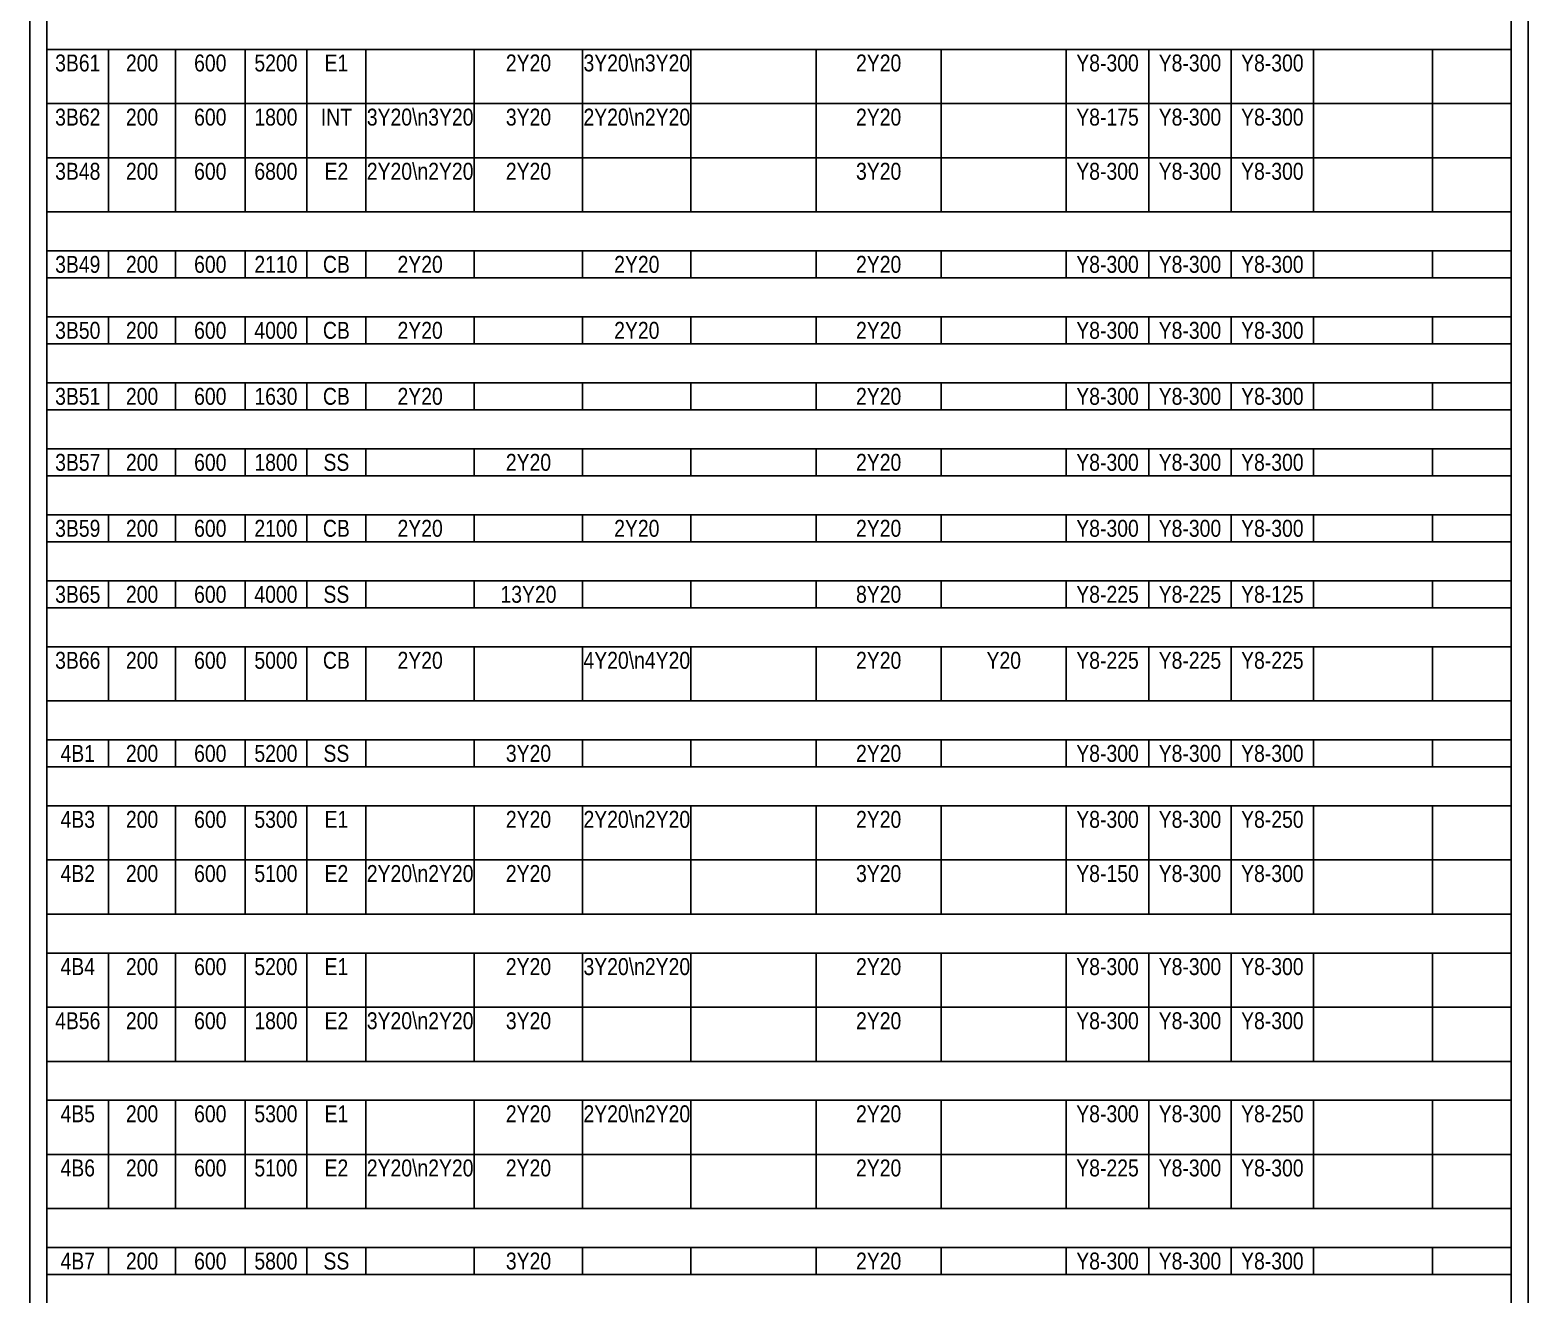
# Model space of a CAD drawing. Extents: x 0 to 206258, y -403073 to 0.
# Drawn here: x 123513 to 132369, y -234500 to -227030 of the extents above; entities that cross this region are included whole.
import ezdxf
from ezdxf.enums import TextEntityAlignment as Align

# ---------------------------------------------------------------- set-up
doc = ezdxf.new("R2010")
doc.units = 0
doc.header["$LTSCALE"] = 1000
for name, color, linetype, true_color in [('Quantity Table Line', 171, 'Continuous', 0xaaaaff), ('Quantity Table Line 2', 171, 'Continuous', 0xaaaaff), ('Quantity Table Text', 8, 'Continuous', 0x414141)]:
    doc.layers.add(name, color=color, linetype=linetype, true_color=true_color)
doc.styles.add('Quantity Table Text', font='ARIALN.TTF', dxfattribs={"height": 100})

msp = doc.modelspace()

# ---------------------------------------------------------------- linework, layer by layer
at = {"layer": 'Quantity Table Line', "transparency": 33554687}
msp.add_lwpolyline([(123513.032, -248555.174), (132369.275, -248555.174), (132369.275, -179854.284), (123513.032, -179854.284), (123513.032, -248555.174)], dxfattribs=at)
at = {"layer": 'Quantity Table Line 2', "transparency": 33554687}
for points in [[(123613.032, -227145.174), (123613.032, -226915.174), (132269.275, -226915.174), (132269.275, -227145.174)], [(123613.032, -227465.174), (123613.032, -227145.174), (123978.179, -227145.174), (123978.179, -227465.174)], [(123978.179, -227465.174), (123978.179, -227145.174), (124373.665, -227145.174), (124373.665, -227465.174)], [(124373.665, -227465.174), (124373.665, -227145.174), (124784.516, -227145.174), (124784.516, -227465.174)], [(124784.516, -227465.174), (124784.516, -227145.174), (125149.663, -227145.174), (125149.663, -227465.174)], [(125149.663, -227465.174), (125149.663, -227145.174), (125499.446, -227145.174), (125499.446, -227465.174)], [(125499.446, -227465.174), (125499.446, -227145.174), (126139.898, -227145.174), (126139.898, -227465.174)], [(126139.898, -227465.174), (126139.898, -227145.174), (126780.349, -227145.174), (126780.349, -227465.174)], [(126780.349, -227465.174), (126780.349, -227145.174), (127420.8, -227145.174), (127420.8, -227465.174)], [(127420.8, -227465.174), (127420.8, -227145.174), (128160.437, -227145.174), (128160.437, -227465.174)], [(128160.437, -227465.174), (128160.437, -227145.174), (128900.075, -227145.174), (128900.075, -227465.174)], [(128900.075, -227465.174), (128900.075, -227145.174), (129639.712, -227145.174), (129639.712, -227465.174)], [(129639.712, -227465.174), (129639.712, -227145.174), (130126.93, -227145.174), (130126.93, -227465.174)], [(130126.93, -227465.174), (130126.93, -227145.174), (130614.148, -227145.174), (130614.148, -227465.174)], [(130614.148, -227465.174), (130614.148, -227145.174), (131101.366, -227145.174), (131101.366, -227465.174)], [(131101.366, -227465.174), (131101.366, -227145.174), (131805.17, -227145.174), (131805.17, -227465.174)], [(131805.17, -227465.174), (131805.17, -227145.174), (132269.275, -227145.174), (132269.275, -227465.174)], [(123613.032, -227785.174), (123613.032, -227465.174), (123978.179, -227465.174), (123978.179, -227785.174)], [(123978.179, -227785.174), (123978.179, -227465.174), (124373.665, -227465.174), (124373.665, -227785.174)], [(124373.665, -227785.174), (124373.665, -227465.174), (124784.516, -227465.174), (124784.516, -227785.174)], [(124784.516, -227785.174), (124784.516, -227465.174), (125149.663, -227465.174), (125149.663, -227785.174)], [(125149.663, -227785.174), (125149.663, -227465.174), (125499.446, -227465.174), (125499.446, -227785.174)], [(125499.446, -227785.174), (125499.446, -227465.174), (126139.898, -227465.174), (126139.898, -227785.174)], [(126139.898, -227785.174), (126139.898, -227465.174), (126780.349, -227465.174), (126780.349, -227785.174)], [(126780.349, -227785.174), (126780.349, -227465.174), (127420.8, -227465.174), (127420.8, -227785.174)], [(127420.8, -227785.174), (127420.8, -227465.174), (128160.437, -227465.174), (128160.437, -227785.174)], [(128160.437, -227785.174), (128160.437, -227465.174), (128900.075, -227465.174), (128900.075, -227785.174)], [(128900.075, -227785.174), (128900.075, -227465.174), (129639.712, -227465.174), (129639.712, -227785.174)], [(129639.712, -227785.174), (129639.712, -227465.174), (130126.93, -227465.174), (130126.93, -227785.174)], [(130126.93, -227785.174), (130126.93, -227465.174), (130614.148, -227465.174), (130614.148, -227785.174)], [(130614.148, -227785.174), (130614.148, -227465.174), (131101.366, -227465.174), (131101.366, -227785.174)], [(131101.366, -227785.174), (131101.366, -227465.174), (131805.17, -227465.174), (131805.17, -227785.174)], [(131805.17, -227785.174), (131805.17, -227465.174), (132269.275, -227465.174), (132269.275, -227785.174)], [(123613.032, -228105.174), (123613.032, -227785.174), (123978.179, -227785.174), (123978.179, -228105.174)], [(123978.179, -228105.174), (123978.179, -227785.174), (124373.665, -227785.174), (124373.665, -228105.174)], [(124373.665, -228105.174), (124373.665, -227785.174), (124784.516, -227785.174), (124784.516, -228105.174)], [(124784.516, -228105.174), (124784.516, -227785.174), (125149.663, -227785.174), (125149.663, -228105.174)], [(125149.663, -228105.174), (125149.663, -227785.174), (125499.446, -227785.174), (125499.446, -228105.174)], [(125499.446, -228105.174), (125499.446, -227785.174), (126139.898, -227785.174), (126139.898, -228105.174)], [(126139.898, -228105.174), (126139.898, -227785.174), (126780.349, -227785.174), (126780.349, -228105.174)], [(126780.349, -228105.174), (126780.349, -227785.174), (127420.8, -227785.174), (127420.8, -228105.174)], [(127420.8, -228105.174), (127420.8, -227785.174), (128160.437, -227785.174), (128160.437, -228105.174)], [(128160.437, -228105.174), (128160.437, -227785.174), (128900.075, -227785.174), (128900.075, -228105.174)], [(128900.075, -228105.174), (128900.075, -227785.174), (129639.712, -227785.174), (129639.712, -228105.174)], [(129639.712, -228105.174), (129639.712, -227785.174), (130126.93, -227785.174), (130126.93, -228105.174)], [(130126.93, -228105.174), (130126.93, -227785.174), (130614.148, -227785.174), (130614.148, -228105.174)], [(130614.148, -228105.174), (130614.148, -227785.174), (131101.366, -227785.174), (131101.366, -228105.174)], [(131101.366, -228105.174), (131101.366, -227785.174), (131805.17, -227785.174), (131805.17, -228105.174)], [(131805.17, -228105.174), (131805.17, -227785.174), (132269.275, -227785.174), (132269.275, -228105.174)], [(123613.032, -228335.174), (123613.032, -228105.174), (132269.275, -228105.174), (132269.275, -228335.174)], [(123613.032, -228495.174), (123613.032, -228335.174), (123978.179, -228335.174), (123978.179, -228495.174)], [(123978.179, -228495.174), (123978.179, -228335.174), (124373.665, -228335.174), (124373.665, -228495.174)], [(124373.665, -228495.174), (124373.665, -228335.174), (124784.516, -228335.174), (124784.516, -228495.174)], [(124784.516, -228495.174), (124784.516, -228335.174), (125149.663, -228335.174), (125149.663, -228495.174)], [(125149.663, -228495.174), (125149.663, -228335.174), (125499.446, -228335.174), (125499.446, -228495.174)], [(125499.446, -228495.174), (125499.446, -228335.174), (126139.898, -228335.174), (126139.898, -228495.174)], [(126139.898, -228495.174), (126139.898, -228335.174), (126780.349, -228335.174), (126780.349, -228495.174)], [(126780.349, -228495.174), (126780.349, -228335.174), (127420.8, -228335.174), (127420.8, -228495.174)], [(127420.8, -228495.174), (127420.8, -228335.174), (128160.437, -228335.174), (128160.437, -228495.174)], [(128160.437, -228495.174), (128160.437, -228335.174), (128900.075, -228335.174), (128900.075, -228495.174)], [(128900.075, -228495.174), (128900.075, -228335.174), (129639.712, -228335.174), (129639.712, -228495.174)], [(129639.712, -228495.174), (129639.712, -228335.174), (130126.93, -228335.174), (130126.93, -228495.174)], [(130126.93, -228495.174), (130126.93, -228335.174), (130614.148, -228335.174), (130614.148, -228495.174)], [(130614.148, -228495.174), (130614.148, -228335.174), (131101.366, -228335.174), (131101.366, -228495.174)], [(131101.366, -228495.174), (131101.366, -228335.174), (131805.17, -228335.174), (131805.17, -228495.174)], [(131805.17, -228495.174), (131805.17, -228335.174), (132269.275, -228335.174), (132269.275, -228495.174)], [(123613.032, -228725.174), (123613.032, -228495.174), (132269.275, -228495.174), (132269.275, -228725.174)], [(123613.032, -228885.174), (123613.032, -228725.174), (123978.179, -228725.174), (123978.179, -228885.174)], [(123978.179, -228885.174), (123978.179, -228725.174), (124373.665, -228725.174), (124373.665, -228885.174)], [(124373.665, -228885.174), (124373.665, -228725.174), (124784.516, -228725.174), (124784.516, -228885.174)], [(124784.516, -228885.174), (124784.516, -228725.174), (125149.663, -228725.174), (125149.663, -228885.174)], [(125149.663, -228885.174), (125149.663, -228725.174), (125499.446, -228725.174), (125499.446, -228885.174)], [(125499.446, -228885.174), (125499.446, -228725.174), (126139.898, -228725.174), (126139.898, -228885.174)], [(126139.898, -228885.174), (126139.898, -228725.174), (126780.349, -228725.174), (126780.349, -228885.174)], [(126780.349, -228885.174), (126780.349, -228725.174), (127420.8, -228725.174), (127420.8, -228885.174)], [(127420.8, -228885.174), (127420.8, -228725.174), (128160.437, -228725.174), (128160.437, -228885.174)], [(128160.437, -228885.174), (128160.437, -228725.174), (128900.075, -228725.174), (128900.075, -228885.174)], [(128900.075, -228885.174), (128900.075, -228725.174), (129639.712, -228725.174), (129639.712, -228885.174)], [(129639.712, -228885.174), (129639.712, -228725.174), (130126.93, -228725.174), (130126.93, -228885.174)], [(130126.93, -228885.174), (130126.93, -228725.174), (130614.148, -228725.174), (130614.148, -228885.174)], [(130614.148, -228885.174), (130614.148, -228725.174), (131101.366, -228725.174), (131101.366, -228885.174)], [(131101.366, -228885.174), (131101.366, -228725.174), (131805.17, -228725.174), (131805.17, -228885.174)], [(131805.17, -228885.174), (131805.17, -228725.174), (132269.275, -228725.174), (132269.275, -228885.174)], [(123613.032, -229115.174), (123613.032, -228885.174), (132269.275, -228885.174), (132269.275, -229115.174)], [(123613.032, -229275.174), (123613.032, -229115.174), (123978.179, -229115.174), (123978.179, -229275.174)], [(123978.179, -229275.174), (123978.179, -229115.174), (124373.665, -229115.174), (124373.665, -229275.174)], [(124373.665, -229275.174), (124373.665, -229115.174), (124784.516, -229115.174), (124784.516, -229275.174)], [(124784.516, -229275.174), (124784.516, -229115.174), (125149.663, -229115.174), (125149.663, -229275.174)], [(125149.663, -229275.174), (125149.663, -229115.174), (125499.446, -229115.174), (125499.446, -229275.174)], [(125499.446, -229275.174), (125499.446, -229115.174), (126139.898, -229115.174), (126139.898, -229275.174)], [(126139.898, -229275.174), (126139.898, -229115.174), (126780.349, -229115.174), (126780.349, -229275.174)], [(126780.349, -229275.174), (126780.349, -229115.174), (127420.8, -229115.174), (127420.8, -229275.174)], [(127420.8, -229275.174), (127420.8, -229115.174), (128160.437, -229115.174), (128160.437, -229275.174)], [(128160.437, -229275.174), (128160.437, -229115.174), (128900.075, -229115.174), (128900.075, -229275.174)], [(128900.075, -229275.174), (128900.075, -229115.174), (129639.712, -229115.174), (129639.712, -229275.174)], [(129639.712, -229275.174), (129639.712, -229115.174), (130126.93, -229115.174), (130126.93, -229275.174)], [(130126.93, -229275.174), (130126.93, -229115.174), (130614.148, -229115.174), (130614.148, -229275.174)], [(130614.148, -229275.174), (130614.148, -229115.174), (131101.366, -229115.174), (131101.366, -229275.174)], [(131101.366, -229275.174), (131101.366, -229115.174), (131805.17, -229115.174), (131805.17, -229275.174)], [(131805.17, -229275.174), (131805.17, -229115.174), (132269.275, -229115.174), (132269.275, -229275.174)], [(123613.032, -229505.174), (123613.032, -229275.174), (132269.275, -229275.174), (132269.275, -229505.174)], [(123613.032, -229665.174), (123613.032, -229505.174), (123978.179, -229505.174), (123978.179, -229665.174)], [(123978.179, -229665.174), (123978.179, -229505.174), (124373.665, -229505.174), (124373.665, -229665.174)], [(124373.665, -229665.174), (124373.665, -229505.174), (124784.516, -229505.174), (124784.516, -229665.174)], [(124784.516, -229665.174), (124784.516, -229505.174), (125149.663, -229505.174), (125149.663, -229665.174)], [(125149.663, -229665.174), (125149.663, -229505.174), (125499.446, -229505.174), (125499.446, -229665.174)], [(125499.446, -229665.174), (125499.446, -229505.174), (126139.898, -229505.174), (126139.898, -229665.174)], [(126139.898, -229665.174), (126139.898, -229505.174), (126780.349, -229505.174), (126780.349, -229665.174)], [(126780.349, -229665.174), (126780.349, -229505.174), (127420.8, -229505.174), (127420.8, -229665.174)], [(127420.8, -229665.174), (127420.8, -229505.174), (128160.437, -229505.174), (128160.437, -229665.174)], [(128160.437, -229665.174), (128160.437, -229505.174), (128900.075, -229505.174), (128900.075, -229665.174)], [(128900.075, -229665.174), (128900.075, -229505.174), (129639.712, -229505.174), (129639.712, -229665.174)], [(129639.712, -229665.174), (129639.712, -229505.174), (130126.93, -229505.174), (130126.93, -229665.174)], [(130126.93, -229665.174), (130126.93, -229505.174), (130614.148, -229505.174), (130614.148, -229665.174)], [(130614.148, -229665.174), (130614.148, -229505.174), (131101.366, -229505.174), (131101.366, -229665.174)], [(131101.366, -229665.174), (131101.366, -229505.174), (131805.17, -229505.174), (131805.17, -229665.174)], [(131805.17, -229665.174), (131805.17, -229505.174), (132269.275, -229505.174), (132269.275, -229665.174)], [(123613.032, -229895.174), (123613.032, -229665.174), (132269.275, -229665.174), (132269.275, -229895.174)], [(123613.032, -230055.174), (123613.032, -229895.174), (123978.179, -229895.174), (123978.179, -230055.174)], [(123978.179, -230055.174), (123978.179, -229895.174), (124373.665, -229895.174), (124373.665, -230055.174)], [(124373.665, -230055.174), (124373.665, -229895.174), (124784.516, -229895.174), (124784.516, -230055.174)], [(124784.516, -230055.174), (124784.516, -229895.174), (125149.663, -229895.174), (125149.663, -230055.174)], [(125149.663, -230055.174), (125149.663, -229895.174), (125499.446, -229895.174), (125499.446, -230055.174)], [(125499.446, -230055.174), (125499.446, -229895.174), (126139.898, -229895.174), (126139.898, -230055.174)], [(126139.898, -230055.174), (126139.898, -229895.174), (126780.349, -229895.174), (126780.349, -230055.174)], [(126780.349, -230055.174), (126780.349, -229895.174), (127420.8, -229895.174), (127420.8, -230055.174)], [(127420.8, -230055.174), (127420.8, -229895.174), (128160.437, -229895.174), (128160.437, -230055.174)], [(128160.437, -230055.174), (128160.437, -229895.174), (128900.075, -229895.174), (128900.075, -230055.174)], [(128900.075, -230055.174), (128900.075, -229895.174), (129639.712, -229895.174), (129639.712, -230055.174)], [(129639.712, -230055.174), (129639.712, -229895.174), (130126.93, -229895.174), (130126.93, -230055.174)], [(130126.93, -230055.174), (130126.93, -229895.174), (130614.148, -229895.174), (130614.148, -230055.174)], [(130614.148, -230055.174), (130614.148, -229895.174), (131101.366, -229895.174), (131101.366, -230055.174)], [(131101.366, -230055.174), (131101.366, -229895.174), (131805.17, -229895.174), (131805.17, -230055.174)], [(131805.17, -230055.174), (131805.17, -229895.174), (132269.275, -229895.174), (132269.275, -230055.174)], [(123613.032, -230285.174), (123613.032, -230055.174), (132269.275, -230055.174), (132269.275, -230285.174)], [(123613.032, -230445.174), (123613.032, -230285.174), (123978.179, -230285.174), (123978.179, -230445.174)], [(123978.179, -230445.174), (123978.179, -230285.174), (124373.665, -230285.174), (124373.665, -230445.174)], [(124373.665, -230445.174), (124373.665, -230285.174), (124784.516, -230285.174), (124784.516, -230445.174)], [(124784.516, -230445.174), (124784.516, -230285.174), (125149.663, -230285.174), (125149.663, -230445.174)], [(125149.663, -230445.174), (125149.663, -230285.174), (125499.446, -230285.174), (125499.446, -230445.174)], [(125499.446, -230445.174), (125499.446, -230285.174), (126139.898, -230285.174), (126139.898, -230445.174)], [(126139.898, -230445.174), (126139.898, -230285.174), (126780.349, -230285.174), (126780.349, -230445.174)], [(126780.349, -230445.174), (126780.349, -230285.174), (127420.8, -230285.174), (127420.8, -230445.174)], [(127420.8, -230445.174), (127420.8, -230285.174), (128160.437, -230285.174), (128160.437, -230445.174)], [(128160.437, -230445.174), (128160.437, -230285.174), (128900.075, -230285.174), (128900.075, -230445.174)], [(128900.075, -230445.174), (128900.075, -230285.174), (129639.712, -230285.174), (129639.712, -230445.174)], [(129639.712, -230445.174), (129639.712, -230285.174), (130126.93, -230285.174), (130126.93, -230445.174)], [(130126.93, -230445.174), (130126.93, -230285.174), (130614.148, -230285.174), (130614.148, -230445.174)], [(130614.148, -230445.174), (130614.148, -230285.174), (131101.366, -230285.174), (131101.366, -230445.174)], [(131101.366, -230445.174), (131101.366, -230285.174), (131805.17, -230285.174), (131805.17, -230445.174)], [(131805.17, -230445.174), (131805.17, -230285.174), (132269.275, -230285.174), (132269.275, -230445.174)], [(123613.032, -230675.174), (123613.032, -230445.174), (132269.275, -230445.174), (132269.275, -230675.174)], [(123613.032, -230995.174), (123613.032, -230675.174), (123978.179, -230675.174), (123978.179, -230995.174)], [(123978.179, -230995.174), (123978.179, -230675.174), (124373.665, -230675.174), (124373.665, -230995.174)], [(124373.665, -230995.174), (124373.665, -230675.174), (124784.516, -230675.174), (124784.516, -230995.174)], [(124784.516, -230995.174), (124784.516, -230675.174), (125149.663, -230675.174), (125149.663, -230995.174)], [(125149.663, -230995.174), (125149.663, -230675.174), (125499.446, -230675.174), (125499.446, -230995.174)], [(125499.446, -230995.174), (125499.446, -230675.174), (126139.898, -230675.174), (126139.898, -230995.174)], [(126139.898, -230995.174), (126139.898, -230675.174), (126780.349, -230675.174), (126780.349, -230995.174)], [(126780.349, -230995.174), (126780.349, -230675.174), (127420.8, -230675.174), (127420.8, -230995.174)], [(127420.8, -230995.174), (127420.8, -230675.174), (128160.437, -230675.174), (128160.437, -230995.174)], [(128160.437, -230995.174), (128160.437, -230675.174), (128900.075, -230675.174), (128900.075, -230995.174)], [(128900.075, -230995.174), (128900.075, -230675.174), (129639.712, -230675.174), (129639.712, -230995.174)], [(129639.712, -230995.174), (129639.712, -230675.174), (130126.93, -230675.174), (130126.93, -230995.174)], [(130126.93, -230995.174), (130126.93, -230675.174), (130614.148, -230675.174), (130614.148, -230995.174)], [(130614.148, -230995.174), (130614.148, -230675.174), (131101.366, -230675.174), (131101.366, -230995.174)], [(131101.366, -230995.174), (131101.366, -230675.174), (131805.17, -230675.174), (131805.17, -230995.174)], [(131805.17, -230995.174), (131805.17, -230675.174), (132269.275, -230675.174), (132269.275, -230995.174)], [(123613.032, -231225.174), (123613.032, -230995.174), (132269.275, -230995.174), (132269.275, -231225.174)], [(123613.032, -231385.174), (123613.032, -231225.174), (123978.179, -231225.174), (123978.179, -231385.174)], [(123978.179, -231385.174), (123978.179, -231225.174), (124373.665, -231225.174), (124373.665, -231385.174)], [(124373.665, -231385.174), (124373.665, -231225.174), (124784.516, -231225.174), (124784.516, -231385.174)], [(124784.516, -231385.174), (124784.516, -231225.174), (125149.663, -231225.174), (125149.663, -231385.174)], [(125149.663, -231385.174), (125149.663, -231225.174), (125499.446, -231225.174), (125499.446, -231385.174)], [(125499.446, -231385.174), (125499.446, -231225.174), (126139.898, -231225.174), (126139.898, -231385.174)], [(126139.898, -231385.174), (126139.898, -231225.174), (126780.349, -231225.174), (126780.349, -231385.174)], [(126780.349, -231385.174), (126780.349, -231225.174), (127420.8, -231225.174), (127420.8, -231385.174)], [(127420.8, -231385.174), (127420.8, -231225.174), (128160.437, -231225.174), (128160.437, -231385.174)], [(128160.437, -231385.174), (128160.437, -231225.174), (128900.075, -231225.174), (128900.075, -231385.174)], [(128900.075, -231385.174), (128900.075, -231225.174), (129639.712, -231225.174), (129639.712, -231385.174)], [(129639.712, -231385.174), (129639.712, -231225.174), (130126.93, -231225.174), (130126.93, -231385.174)], [(130126.93, -231385.174), (130126.93, -231225.174), (130614.148, -231225.174), (130614.148, -231385.174)], [(130614.148, -231385.174), (130614.148, -231225.174), (131101.366, -231225.174), (131101.366, -231385.174)], [(131101.366, -231385.174), (131101.366, -231225.174), (131805.17, -231225.174), (131805.17, -231385.174)], [(131805.17, -231385.174), (131805.17, -231225.174), (132269.275, -231225.174), (132269.275, -231385.174)], [(123613.032, -231615.174), (123613.032, -231385.174), (132269.275, -231385.174), (132269.275, -231615.174)], [(123613.032, -231935.174), (123613.032, -231615.174), (123978.179, -231615.174), (123978.179, -231935.174)], [(123978.179, -231935.174), (123978.179, -231615.174), (124373.665, -231615.174), (124373.665, -231935.174)], [(124373.665, -231935.174), (124373.665, -231615.174), (124784.516, -231615.174), (124784.516, -231935.174)], [(124784.516, -231935.174), (124784.516, -231615.174), (125149.663, -231615.174), (125149.663, -231935.174)], [(125149.663, -231935.174), (125149.663, -231615.174), (125499.446, -231615.174), (125499.446, -231935.174)], [(125499.446, -231935.174), (125499.446, -231615.174), (126139.898, -231615.174), (126139.898, -231935.174)], [(126139.898, -231935.174), (126139.898, -231615.174), (126780.349, -231615.174), (126780.349, -231935.174)], [(126780.349, -231935.174), (126780.349, -231615.174), (127420.8, -231615.174), (127420.8, -231935.174)], [(127420.8, -231935.174), (127420.8, -231615.174), (128160.437, -231615.174), (128160.437, -231935.174)], [(128160.437, -231935.174), (128160.437, -231615.174), (128900.075, -231615.174), (128900.075, -231935.174)], [(128900.075, -231935.174), (128900.075, -231615.174), (129639.712, -231615.174), (129639.712, -231935.174)], [(129639.712, -231935.174), (129639.712, -231615.174), (130126.93, -231615.174), (130126.93, -231935.174)], [(130126.93, -231935.174), (130126.93, -231615.174), (130614.148, -231615.174), (130614.148, -231935.174)], [(130614.148, -231935.174), (130614.148, -231615.174), (131101.366, -231615.174), (131101.366, -231935.174)], [(131101.366, -231935.174), (131101.366, -231615.174), (131805.17, -231615.174), (131805.17, -231935.174)], [(131805.17, -231935.174), (131805.17, -231615.174), (132269.275, -231615.174), (132269.275, -231935.174)], [(123613.032, -232255.174), (123613.032, -231935.174), (123978.179, -231935.174), (123978.179, -232255.174)], [(123978.179, -232255.174), (123978.179, -231935.174), (124373.665, -231935.174), (124373.665, -232255.174)], [(124373.665, -232255.174), (124373.665, -231935.174), (124784.516, -231935.174), (124784.516, -232255.174)], [(124784.516, -232255.174), (124784.516, -231935.174), (125149.663, -231935.174), (125149.663, -232255.174)], [(125149.663, -232255.174), (125149.663, -231935.174), (125499.446, -231935.174), (125499.446, -232255.174)], [(125499.446, -232255.174), (125499.446, -231935.174), (126139.898, -231935.174), (126139.898, -232255.174)], [(126139.898, -232255.174), (126139.898, -231935.174), (126780.349, -231935.174), (126780.349, -232255.174)], [(126780.349, -232255.174), (126780.349, -231935.174), (127420.8, -231935.174), (127420.8, -232255.174)], [(127420.8, -232255.174), (127420.8, -231935.174), (128160.437, -231935.174), (128160.437, -232255.174)], [(128160.437, -232255.174), (128160.437, -231935.174), (128900.075, -231935.174), (128900.075, -232255.174)], [(128900.075, -232255.174), (128900.075, -231935.174), (129639.712, -231935.174), (129639.712, -232255.174)], [(129639.712, -232255.174), (129639.712, -231935.174), (130126.93, -231935.174), (130126.93, -232255.174)], [(130126.93, -232255.174), (130126.93, -231935.174), (130614.148, -231935.174), (130614.148, -232255.174)], [(130614.148, -232255.174), (130614.148, -231935.174), (131101.366, -231935.174), (131101.366, -232255.174)], [(131101.366, -232255.174), (131101.366, -231935.174), (131805.17, -231935.174), (131805.17, -232255.174)], [(131805.17, -232255.174), (131805.17, -231935.174), (132269.275, -231935.174), (132269.275, -232255.174)], [(123613.032, -232485.174), (123613.032, -232255.174), (132269.275, -232255.174), (132269.275, -232485.174)], [(123613.032, -232805.174), (123613.032, -232485.174), (123978.179, -232485.174), (123978.179, -232805.174)], [(123978.179, -232805.174), (123978.179, -232485.174), (124373.665, -232485.174), (124373.665, -232805.174)], [(124373.665, -232805.174), (124373.665, -232485.174), (124784.516, -232485.174), (124784.516, -232805.174)], [(124784.516, -232805.174), (124784.516, -232485.174), (125149.663, -232485.174), (125149.663, -232805.174)], [(125149.663, -232805.174), (125149.663, -232485.174), (125499.446, -232485.174), (125499.446, -232805.174)], [(125499.446, -232805.174), (125499.446, -232485.174), (126139.898, -232485.174), (126139.898, -232805.174)], [(126139.898, -232805.174), (126139.898, -232485.174), (126780.349, -232485.174), (126780.349, -232805.174)], [(126780.349, -232805.174), (126780.349, -232485.174), (127420.8, -232485.174), (127420.8, -232805.174)], [(127420.8, -232805.174), (127420.8, -232485.174), (128160.437, -232485.174), (128160.437, -232805.174)], [(128160.437, -232805.174), (128160.437, -232485.174), (128900.075, -232485.174), (128900.075, -232805.174)], [(128900.075, -232805.174), (128900.075, -232485.174), (129639.712, -232485.174), (129639.712, -232805.174)], [(129639.712, -232805.174), (129639.712, -232485.174), (130126.93, -232485.174), (130126.93, -232805.174)], [(130126.93, -232805.174), (130126.93, -232485.174), (130614.148, -232485.174), (130614.148, -232805.174)], [(130614.148, -232805.174), (130614.148, -232485.174), (131101.366, -232485.174), (131101.366, -232805.174)], [(131101.366, -232805.174), (131101.366, -232485.174), (131805.17, -232485.174), (131805.17, -232805.174)], [(131805.17, -232805.174), (131805.17, -232485.174), (132269.275, -232485.174), (132269.275, -232805.174)], [(123613.032, -233125.174), (123613.032, -232805.174), (123978.179, -232805.174), (123978.179, -233125.174)], [(123978.179, -233125.174), (123978.179, -232805.174), (124373.665, -232805.174), (124373.665, -233125.174)], [(124373.665, -233125.174), (124373.665, -232805.174), (124784.516, -232805.174), (124784.516, -233125.174)], [(124784.516, -233125.174), (124784.516, -232805.174), (125149.663, -232805.174), (125149.663, -233125.174)], [(125149.663, -233125.174), (125149.663, -232805.174), (125499.446, -232805.174), (125499.446, -233125.174)], [(125499.446, -233125.174), (125499.446, -232805.174), (126139.898, -232805.174), (126139.898, -233125.174)], [(126139.898, -233125.174), (126139.898, -232805.174), (126780.349, -232805.174), (126780.349, -233125.174)], [(126780.349, -233125.174), (126780.349, -232805.174), (127420.8, -232805.174), (127420.8, -233125.174)], [(127420.8, -233125.174), (127420.8, -232805.174), (128160.437, -232805.174), (128160.437, -233125.174)], [(128160.437, -233125.174), (128160.437, -232805.174), (128900.075, -232805.174), (128900.075, -233125.174)], [(128900.075, -233125.174), (128900.075, -232805.174), (129639.712, -232805.174), (129639.712, -233125.174)], [(129639.712, -233125.174), (129639.712, -232805.174), (130126.93, -232805.174), (130126.93, -233125.174)], [(130126.93, -233125.174), (130126.93, -232805.174), (130614.148, -232805.174), (130614.148, -233125.174)], [(130614.148, -233125.174), (130614.148, -232805.174), (131101.366, -232805.174), (131101.366, -233125.174)], [(131101.366, -233125.174), (131101.366, -232805.174), (131805.17, -232805.174), (131805.17, -233125.174)], [(131805.17, -233125.174), (131805.17, -232805.174), (132269.275, -232805.174), (132269.275, -233125.174)], [(123613.032, -233355.174), (123613.032, -233125.174), (132269.275, -233125.174), (132269.275, -233355.174)], [(123613.032, -233675.174), (123613.032, -233355.174), (123978.179, -233355.174), (123978.179, -233675.174)], [(123978.179, -233675.174), (123978.179, -233355.174), (124373.665, -233355.174), (124373.665, -233675.174)], [(124373.665, -233675.174), (124373.665, -233355.174), (124784.516, -233355.174), (124784.516, -233675.174)], [(124784.516, -233675.174), (124784.516, -233355.174), (125149.663, -233355.174), (125149.663, -233675.174)], [(125149.663, -233675.174), (125149.663, -233355.174), (125499.446, -233355.174), (125499.446, -233675.174)], [(125499.446, -233675.174), (125499.446, -233355.174), (126139.898, -233355.174), (126139.898, -233675.174)], [(126139.898, -233675.174), (126139.898, -233355.174), (126780.349, -233355.174), (126780.349, -233675.174)], [(126780.349, -233675.174), (126780.349, -233355.174), (127420.8, -233355.174), (127420.8, -233675.174)], [(127420.8, -233675.174), (127420.8, -233355.174), (128160.437, -233355.174), (128160.437, -233675.174)], [(128160.437, -233675.174), (128160.437, -233355.174), (128900.075, -233355.174), (128900.075, -233675.174)], [(128900.075, -233675.174), (128900.075, -233355.174), (129639.712, -233355.174), (129639.712, -233675.174)], [(129639.712, -233675.174), (129639.712, -233355.174), (130126.93, -233355.174), (130126.93, -233675.174)], [(130126.93, -233675.174), (130126.93, -233355.174), (130614.148, -233355.174), (130614.148, -233675.174)], [(130614.148, -233675.174), (130614.148, -233355.174), (131101.366, -233355.174), (131101.366, -233675.174)], [(131101.366, -233675.174), (131101.366, -233355.174), (131805.17, -233355.174), (131805.17, -233675.174)], [(131805.17, -233675.174), (131805.17, -233355.174), (132269.275, -233355.174), (132269.275, -233675.174)], [(123613.032, -233995.174), (123613.032, -233675.174), (123978.179, -233675.174), (123978.179, -233995.174)], [(123978.179, -233995.174), (123978.179, -233675.174), (124373.665, -233675.174), (124373.665, -233995.174)], [(124373.665, -233995.174), (124373.665, -233675.174), (124784.516, -233675.174), (124784.516, -233995.174)], [(124784.516, -233995.174), (124784.516, -233675.174), (125149.663, -233675.174), (125149.663, -233995.174)], [(125149.663, -233995.174), (125149.663, -233675.174), (125499.446, -233675.174), (125499.446, -233995.174)], [(125499.446, -233995.174), (125499.446, -233675.174), (126139.898, -233675.174), (126139.898, -233995.174)], [(126139.898, -233995.174), (126139.898, -233675.174), (126780.349, -233675.174), (126780.349, -233995.174)], [(126780.349, -233995.174), (126780.349, -233675.174), (127420.8, -233675.174), (127420.8, -233995.174)], [(127420.8, -233995.174), (127420.8, -233675.174), (128160.437, -233675.174), (128160.437, -233995.174)], [(128160.437, -233995.174), (128160.437, -233675.174), (128900.075, -233675.174), (128900.075, -233995.174)], [(128900.075, -233995.174), (128900.075, -233675.174), (129639.712, -233675.174), (129639.712, -233995.174)], [(129639.712, -233995.174), (129639.712, -233675.174), (130126.93, -233675.174), (130126.93, -233995.174)], [(130126.93, -233995.174), (130126.93, -233675.174), (130614.148, -233675.174), (130614.148, -233995.174)], [(130614.148, -233995.174), (130614.148, -233675.174), (131101.366, -233675.174), (131101.366, -233995.174)], [(131101.366, -233995.174), (131101.366, -233675.174), (131805.17, -233675.174), (131805.17, -233995.174)], [(131805.17, -233995.174), (131805.17, -233675.174), (132269.275, -233675.174), (132269.275, -233995.174)], [(123613.032, -234225.174), (123613.032, -233995.174), (132269.275, -233995.174), (132269.275, -234225.174)], [(123613.032, -234385.174), (123613.032, -234225.174), (123978.179, -234225.174), (123978.179, -234385.174)], [(123978.179, -234385.174), (123978.179, -234225.174), (124373.665, -234225.174), (124373.665, -234385.174)], [(124373.665, -234385.174), (124373.665, -234225.174), (124784.516, -234225.174), (124784.516, -234385.174)], [(124784.516, -234385.174), (124784.516, -234225.174), (125149.663, -234225.174), (125149.663, -234385.174)], [(125149.663, -234385.174), (125149.663, -234225.174), (125499.446, -234225.174), (125499.446, -234385.174)], [(125499.446, -234385.174), (125499.446, -234225.174), (126139.898, -234225.174), (126139.898, -234385.174)], [(126139.898, -234385.174), (126139.898, -234225.174), (126780.349, -234225.174), (126780.349, -234385.174)], [(126780.349, -234385.174), (126780.349, -234225.174), (127420.8, -234225.174), (127420.8, -234385.174)], [(127420.8, -234385.174), (127420.8, -234225.174), (128160.437, -234225.174), (128160.437, -234385.174)], [(128160.437, -234385.174), (128160.437, -234225.174), (128900.075, -234225.174), (128900.075, -234385.174)], [(128900.075, -234385.174), (128900.075, -234225.174), (129639.712, -234225.174), (129639.712, -234385.174)], [(129639.712, -234385.174), (129639.712, -234225.174), (130126.93, -234225.174), (130126.93, -234385.174)], [(130126.93, -234385.174), (130126.93, -234225.174), (130614.148, -234225.174), (130614.148, -234385.174)], [(130614.148, -234385.174), (130614.148, -234225.174), (131101.366, -234225.174), (131101.366, -234385.174)], [(131101.366, -234385.174), (131101.366, -234225.174), (131805.17, -234225.174), (131805.17, -234385.174)], [(131805.17, -234385.174), (131805.17, -234225.174), (132269.275, -234225.174), (132269.275, -234385.174)], [(123613.032, -234615.174), (123613.032, -234385.174), (132269.275, -234385.174), (132269.275, -234615.174)]]:
    msp.add_lwpolyline(points, close=True, dxfattribs=at)

# ---------------------------------------------------------------- texts
at = {"layer": 'Quantity Table Text', "transparency": 33554687, "style": 'Quantity Table Text'}
for s, p in [('3B61', (123795.606, -227175.174)), ('200', (124175.922, -227175.174)), ('600', (124579.091, -227175.174)), ('5200', (124967.09, -227175.174)), ('E1', (125324.555, -227175.174)), ('2Y20', (126460.123, -227175.174)), ('2Y20', (128530.256, -227175.174)), ('Y8-300', (129883.321, -227175.174)), ('Y8-300', (130370.539, -227175.174)), ('Y8-300', (130857.757, -227175.174)), ('3B62', (123795.606, -227495.174)), ('200', (124175.922, -227495.174)), ('600', (124579.091, -227495.174)), ('1800', (124967.09, -227495.174)), ('INT', (125324.555, -227495.174)), ('3Y20', (126460.123, -227495.174)), ('2Y20', (128530.256, -227495.174)), ('Y8-175', (129883.321, -227495.174)), ('Y8-300', (130370.539, -227495.174)), ('Y8-300', (130857.757, -227495.174)), ('3B48', (123795.606, -227815.174)), ('200', (124175.922, -227815.174)), ('600', (124579.091, -227815.174)), ('6800', (124967.09, -227815.174)), ('E2', (125324.555, -227815.174)), ('2Y20', (126460.123, -227815.174)), ('3Y20', (128530.256, -227815.174)), ('Y8-300', (129883.321, -227815.174)), ('Y8-300', (130370.539, -227815.174)), ('Y8-300', (130857.757, -227815.174)), ('3B66', (123795.606, -230705.174)), ('200', (124175.922, -230705.174)), ('600', (124579.091, -230705.174)), ('5000', (124967.09, -230705.174)), ('CB', (125324.555, -230705.174)), ('2Y20', (125819.672, -230705.174)), ('2Y20', (128530.256, -230705.174)), ('Y20', (129269.894, -230705.174)), ('Y8-225', (129883.321, -230705.174)), ('Y8-225', (130370.539, -230705.174)), ('Y8-225', (130857.757, -230705.174)), ('4B3', (123795.606, -231645.174)), ('200', (124175.922, -231645.174)), ('600', (124579.091, -231645.174)), ('5300', (124967.09, -231645.174)), ('E1', (125324.555, -231645.174)), ('2Y20', (126460.123, -231645.174)), ('2Y20', (128530.256, -231645.174)), ('Y8-300', (129883.321, -231645.174)), ('Y8-300', (130370.539, -231645.174)), ('Y8-250', (130857.757, -231645.174)), ('4B2', (123795.606, -231965.174)), ('200', (124175.922, -231965.174)), ('600', (124579.091, -231965.174)), ('5100', (124967.09, -231965.174)), ('E2', (125324.555, -231965.174)), ('2Y20', (126460.123, -231965.174)), ('3Y20', (128530.256, -231965.174)), ('Y8-150', (129883.321, -231965.174)), ('Y8-300', (130370.539, -231965.174)), ('Y8-300', (130857.757, -231965.174)), ('4B4', (123795.606, -232515.174)), ('200', (124175.922, -232515.174)), ('600', (124579.091, -232515.174)), ('5200', (124967.09, -232515.174)), ('E1', (125324.555, -232515.174)), ('2Y20', (126460.123, -232515.174)), ('2Y20', (128530.256, -232515.174)), ('Y8-300', (129883.321, -232515.174)), ('Y8-300', (130370.539, -232515.174)), ('Y8-300', (130857.757, -232515.174)), ('4B56', (123795.606, -232835.174)), ('200', (124175.922, -232835.174)), ('600', (124579.091, -232835.174)), ('1800', (124967.09, -232835.174)), ('E2', (125324.555, -232835.174)), ('3Y20', (126460.123, -232835.174)), ('2Y20', (128530.256, -232835.174)), ('Y8-300', (129883.321, -232835.174)), ('Y8-300', (130370.539, -232835.174)), ('Y8-300', (130857.757, -232835.174)), ('4B5', (123795.606, -233385.174)), ('200', (124175.922, -233385.174)), ('600', (124579.091, -233385.174)), ('5300', (124967.09, -233385.174)), ('E1', (125324.555, -233385.174)), ('2Y20', (126460.123, -233385.174)), ('2Y20', (128530.256, -233385.174)), ('Y8-300', (129883.321, -233385.174)), ('Y8-300', (130370.539, -233385.174)), ('Y8-250', (130857.757, -233385.174)), ('4B6', (123795.606, -233705.174)), ('200', (124175.922, -233705.174)), ('600', (124579.091, -233705.174)), ('5100', (124967.09, -233705.174)), ('E2', (125324.555, -233705.174)), ('2Y20', (126460.123, -233705.174)), ('2Y20', (128530.256, -233705.174)), ('Y8-225', (129883.321, -233705.174)), ('Y8-300', (130370.539, -233705.174)), ('Y8-300', (130857.757, -233705.174))]:
    msp.add_text(s, height=100, dxfattribs=at).set_placement(p, align=Align.TOP_CENTER)
for s, p in [('3B49', (123795.606, -228415.174)), ('200', (124175.922, -228415.174)), ('600', (124579.091, -228415.174)), ('2110', (124967.09, -228415.174)), ('CB', (125324.555, -228415.174)), ('2Y20', (125819.672, -228415.174)), ('2Y20', (127100.574, -228415.174)), ('2Y20', (128530.256, -228415.174)), ('Y8-300', (129883.321, -228415.174)), ('Y8-300', (130370.539, -228415.174)), ('Y8-300', (130857.757, -228415.174)), ('3B50', (123795.606, -228805.174)), ('200', (124175.922, -228805.174)), ('600', (124579.091, -228805.174)), ('4000', (124967.09, -228805.174)), ('CB', (125324.555, -228805.174)), ('2Y20', (125819.672, -228805.174)), ('2Y20', (127100.574, -228805.174)), ('2Y20', (128530.256, -228805.174)), ('Y8-300', (129883.321, -228805.174)), ('Y8-300', (130370.539, -228805.174)), ('Y8-300', (130857.757, -228805.174)), ('3B51', (123795.606, -229195.174)), ('200', (124175.922, -229195.174)), ('600', (124579.091, -229195.174)), ('1630', (124967.09, -229195.174)), ('CB', (125324.555, -229195.174)), ('2Y20', (125819.672, -229195.174)), ('2Y20', (128530.256, -229195.174)), ('Y8-300', (129883.321, -229195.174)), ('Y8-300', (130370.539, -229195.174)), ('Y8-300', (130857.757, -229195.174)), ('3B57', (123795.606, -229585.174)), ('200', (124175.922, -229585.174)), ('600', (124579.091, -229585.174)), ('1800', (124967.09, -229585.174)), ('SS', (125324.555, -229585.174)), ('2Y20', (126460.123, -229585.174)), ('2Y20', (128530.256, -229585.174)), ('Y8-300', (129883.321, -229585.174)), ('Y8-300', (130370.539, -229585.174)), ('Y8-300', (130857.757, -229585.174)), ('3B59', (123795.606, -229975.174)), ('200', (124175.922, -229975.174)), ('600', (124579.091, -229975.174)), ('2100', (124967.09, -229975.174)), ('CB', (125324.555, -229975.174)), ('2Y20', (125819.672, -229975.174)), ('2Y20', (127100.574, -229975.174)), ('2Y20', (128530.256, -229975.174)), ('Y8-300', (129883.321, -229975.174)), ('Y8-300', (130370.539, -229975.174)), ('Y8-300', (130857.757, -229975.174)), ('3B65', (123795.606, -230365.174)), ('200', (124175.922, -230365.174)), ('600', (124579.091, -230365.174)), ('4000', (124967.09, -230365.174)), ('SS', (125324.555, -230365.174)), ('13Y20', (126460.123, -230365.174)), ('8Y20', (128530.256, -230365.174)), ('Y8-225', (129883.321, -230365.174)), ('Y8-225', (130370.539, -230365.174)), ('Y8-125', (130857.757, -230365.174)), ('4B1', (123795.606, -231305.174)), ('200', (124175.922, -231305.174)), ('600', (124579.091, -231305.174)), ('5200', (124967.09, -231305.174)), ('SS', (125324.555, -231305.174)), ('3Y20', (126460.123, -231305.174)), ('2Y20', (128530.256, -231305.174)), ('Y8-300', (129883.321, -231305.174)), ('Y8-300', (130370.539, -231305.174)), ('Y8-300', (130857.757, -231305.174)), ('4B7', (123795.606, -234305.174)), ('200', (124175.922, -234305.174)), ('600', (124579.091, -234305.174)), ('5800', (124967.09, -234305.174)), ('SS', (125324.555, -234305.174)), ('3Y20', (126460.123, -234305.174)), ('2Y20', (128530.256, -234305.174)), ('Y8-300', (129883.321, -234305.174)), ('Y8-300', (130370.539, -234305.174)), ('Y8-300', (130857.757, -234305.174))]:
    msp.add_text(s, height=100, dxfattribs=at).set_placement(p, align=Align.MIDDLE_CENTER)
at = {"layer": 'Quantity Table Text', "transparency": 33554687, "char_height": 100, "attachment_point": 2, "style": 'Quantity Table Text'}
for s, insert, width in [('3Y20\\n3Y20', (127100.574, -227175.174), 258.84718), ('3Y20\\n3Y20', (125819.672, -227495.174), 258.84718), ('2Y20\\n2Y20', (127100.574, -227495.174), 260.12064), ('2Y20\\n2Y20', (125819.672, -227815.174), 260.12064), ('4Y20\\n4Y20', (127100.574, -230705.174), 262.06434), ('2Y20\\n2Y20', (127100.574, -231645.174), 260.12064), ('2Y20\\n2Y20', (125819.672, -231965.174), 260.12064), ('3Y20\\n2Y20', (127100.574, -232515.174), 260.12064), ('3Y20\\n2Y20', (125819.672, -232835.174), 260.12064), ('2Y20\\n2Y20', (127100.574, -233385.174), 260.12064), ('2Y20\\n2Y20', (125819.672, -233705.174), 260.12064)]:
    msp.add_mtext(s, dxfattribs=dict(at, insert=insert, width=width))

doc.saveas('drawing.dxf')
